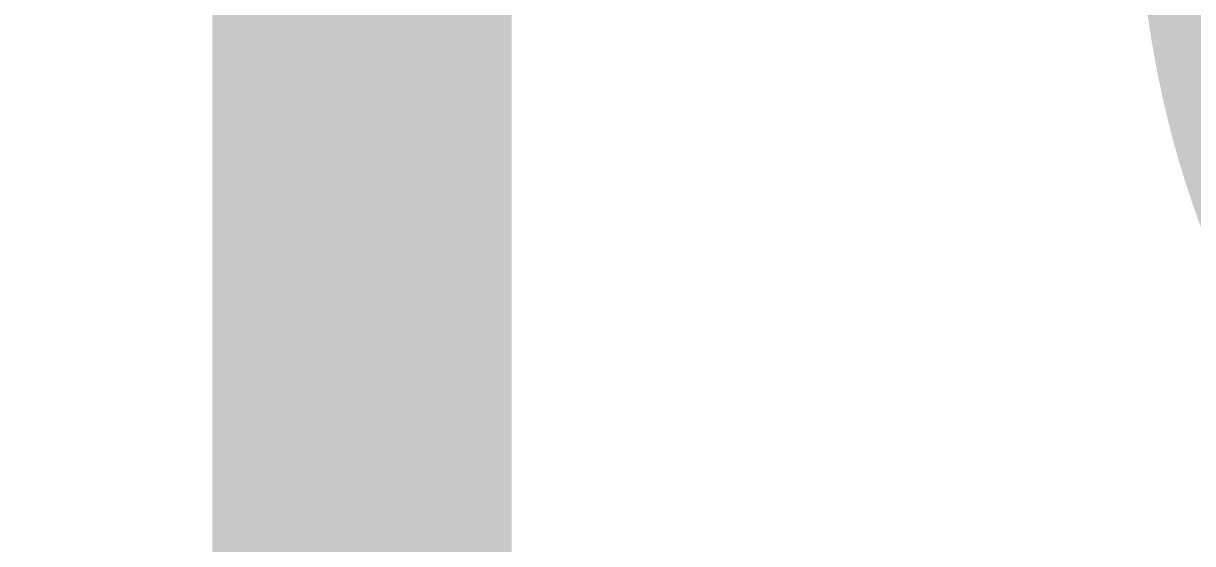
# Model space of a CAD drawing. Header units: millimetres. Extents: x -179928 to 528275, y -469666 to 511935.
# Drawn here: x 227944 to 228520, y 28410 to 28666 of the extents above; entities that cross this region are included whole.
import ezdxf

# ---------------------------------------------------------------- set-up
doc = ezdxf.new("R2010")
doc.units = ezdxf.units.MM
doc.layers.add('ad-Furniture', color=8, linetype='Continuous')
doc.layers.add('ad-Lvl-Plinth', color=30, linetype='Continuous')
doc.layers.add('ad-Landscape', color=94, linetype='Continuous', lineweight=35)
doc.layers.add('ad-Landscape 2', color=7, linetype='Continuous', lineweight=35, true_color=0x264c00)
doc.styles.add('Sections_The woods Site plan_Entrances$0$Standard', font='arial.ttf')

# ---------------------------------------------------------------- blocks, each defined once
blk = doc.blocks.new('bamboo')
at = {"layer": 'ad-Landscape 2'}
for points in [[(822.2, 485), (842, 443.4), (733.1, 382.6), (829.3, 476.4)], [(1027, 485), (1046.8, 443.4), (937.9, 382.6), (1034.1, 476.4)], [(867.9, 464.7), (857.4, 354.7), (897.8, 446), (875, 456.1)], [(1072.7, 464.7), (1062.1, 354.7), (1102.6, 446), (1079.8, 456.1)], [(661.1, 443.6), (550.9, 451.8), (643, 413.2), (652.6, 436.3)], [(617.5, 275.9), (618.2, 435.7), (661.3, 285.1), (628.5, 278.2)], [(747.2, 429.2), (823.6, 288.8), (713.3, 400), (738.7, 421.9)], [(926.3, 411.5), (920.3, 348.6), (937.5, 362.8), (933.4, 402.9)], [(1131.1, 411.5), (1125, 348.6), (1142.3, 362.8), (1138.2, 402.9)], [(672.1, 379.4), (666.1, 300.6), (649, 389), (664.8, 387.8)], [(707.3, 283.4), (750.5, 349.5), (722.8, 263.8), (709.6, 272.4)], [(945.2, 153.2), (945.8, 313), (988.9, 162.4), (956.1, 155.5)], [(1141.3, 142.9), (1092, 290.5), (1115.5, 121.6), (1141.3, 142.9)], [(602.5, 238.5), (646.3, 247.7), (586.3, 98.2), (604.8, 227.6)], [(760.2, 248.9), (813.2, 214.4), (808.6, 236.2), (771.2, 251.2)], [(686, 221.8), (778.6, 161.5), (716.5, 239.7), (696.9, 224.1)], [(1035, 160.6), (1078.2, 226.8), (1050.5, 141.1), (1037.3, 149.7)], [(1264.2, 74.7), (1214.8, 222.3), (1238.4, 53.4), (1264.2, 74.7)], [(1157.1, 141.4), (1299, 214.9), (1185.5, 106.9), (1164.2, 132.8)], [(646.8, 190.8), (692.9, 189.1), (696.3, 64.3), (657.8, 193.1)], [(936.5, 139.9), (782.9, 164.7), (943.4, 107.2), (936.5, 139.9)], [(1441.7, 20.2), (1392.3, 167.8), (1415.9, -1.1), (1441.7, 20.2)], [(1279.9, 73.2), (1421.8, 146.8), (1308.4, 38.7), (1287, 64.6)], [(701.3, 5.5), (667.4, -23.6), (647.9, 136.3), (694, 14)], [(1117, 137.3), (1145.4, 102.8), (985.2, 86.6), (1108.4, 130.2)], [(930.2, 115.8), (973.9, 125), (914, -24.5), (932.5, 104.9)], [(1087.9, 126.1), (1140.9, 91.6), (1136.3, 113.5), (1098.9, 128.4)], [(639.5, 26), (598.3, 5.3), (535.3, 113), (631, 18.7)], [(1013.6, 99.1), (1106.3, 38.8), (1044.2, 116.9), (1024.6, 101.4)], [(1220.1, -21.7), (1186.2, -50.9), (1166.7, 109), (1212.8, -13.3)], [(1158.3, -1.3), (1117.1, -21.9), (1054.1, 85.8), (1149.8, -8.5)], [(1457.4, 18.7), (1599.3, 92.2), (1485.9, -15.8), (1464.5, 10)], [(1095.3, 76), (1115.1, 34.4), (1006.1, -26.5), (1102.4, 67.3)], [(974.5, 68.1), (1020.5, 66.3), (1023.9, -58.4), (985.4, 70.4)], [(1239.9, 69.2), (1268.3, 34.7), (1108.1, 18.4), (1231.3, 62.1)], [(1205.3, 65.3), (1283.9, 57.7), (1195.2, 42.5), (1196.7, 58.2)], [(1140.9, 55.7), (1130.4, -54.4), (1170.9, 36.9), (1148, 47)], [(707.4, -18.7), (854, 33.7), (685.6, 6.7), (707.4, -18.7)], [(1417.4, 14.6), (1445.8, -19.9), (1285.6, -36.1), (1408.7, 7.5)], [(1218.1, 7.8), (1238, -33.8), (1129, -94.7), (1225.2, -0.8)], [(1199.3, 2.4), (1193.3, -60.5), (1210.5, -46.3), (1206.4, -6.2)], [(1226.2, -46), (1372.8, 6.4), (1204.4, -20.6), (1226.2, -46)], [(1328.2, -2.9), (1406.8, -10.5), (1318.1, -25.7), (1319.6, -10)], [(1263.8, -12.5), (1253.3, -122.6), (1293.7, -31.3), (1270.9, -21.1)], [(706.2, -34.4), (782.6, -174.8), (672.3, -63.6), (697.7, -41.7)], [(868.3, -184.3), (818.9, -36.7), (842.4, -205.6), (868.3, -184.3)], [(1139, -47.3), (1028.7, -39.1), (1120.8, -77.6), (1130.5, -54.6)], [(1395.6, -46.8), (1415.5, -88.4), (1306.5, -149.2), (1402.7, -55.4)], [(1505.7, -57.4), (1584.3, -65), (1495.6, -80.2), (1497.1, -64.5)], [(1225, -61.7), (1301.4, -202.1), (1191.1, -90.8), (1216.5, -69)], [(1322.2, -65.8), (1316.2, -128.7), (1333.4, -114.5), (1329.3, -74.4)], [(1441.3, -67.1), (1430.8, -177.1), (1471.2, -85.8), (1448.4, -75.7)], [(1168.6, -225.3), (1119.3, -77.6), (1142.8, -246.6), (1168.6, -225.3)]]:
    blk.add_lwpolyline(points, dxfattribs=at)
blk = doc.blocks.new('A$C7DA81DBD')
at = {"layer": 'ad-Landscape'}
for centre, radius, start, end in [((-0.278, -1.6321), 1.6541, 7.07097, 54.85412), ((2.0051, 0.5207), 2.0521, 213.36445, 251.77879)]:
    blk.add_arc(centre, radius, start, end, dxfattribs=at)
at = {"layer": 'ad-Landscape 2'}
for centre, radius, start, end in [((-0.5421, 2.9513), 1.9362, 322.58851, 0.26845), ((0.9472, 1.8177), 0.9527, 132.26313, 173.77864), ((-0.9729, 1.8753), 1.4339, 347.8862, 26.84023), ((0.9565, 2.7668), 1.425, 308.22789, 340.26694), ((1.8918, 0.7397), 1.7085, 121.62819, 159.52537), ((-2.2619, 2.2221), 3.2578, 339.85746, 359.51365), ((2.6751, 1.5084), 0.6953, 80.6567, 141.71751), ((1.8936, 2.412), 0.9205, 297.11773, 346.33164), ((1.856, 1.0904), 1.1017, 99.73184, 143.96094), ((0.0127, 2.4992), 1.6882, 321.43671, 348.97151), ((3.104, 2.4748), 0.5733, 273.62657, 324.23647), ((3.0021, 1.5187), 0.5438, 70.20197, 126.22103), ((2.2585, 2.2572), 0.9551, 289.25986, 346.25719), ((3.3942, 2.2431), 0.4369, 278.92704, 325.21519), ((-1.1235, 0.9635), 1.4762, 319.56784, 40.43216), ((3.3701, 1.1333), 0.7046, 81.24696, 114.39648), ((2.7888, 2.0624), 0.7268, 296.20301, 341.32918), ((3.5663, 1.8937), 0.2709, 257.55099, 346.34539), ((3.6458, 0.9704), 0.8788, 77.92659, 92.99743), ((2.0528, 0.5755), 1.111, 86.04844, 128.35019), ((0.5036, 2.3877), 1.7715, 307.95541, 336.59015), ((2.8127, 0.1703), 1.5025, 95.62532, 123.13317), ((1.8408, 1.8007), 0.8356, 300.6803, 350.69519), ((3.799, 1.3868), 0.2788, 60.36234, 119.63766), ((2.8723, 2.1694), 1.0147, 288.93763, 325.3584), ((3.5309, 1.1863), 0.4429, 66.56317, 113.43683), ((3.6025, 1.7876), 0.3701, 283.9638, 334.63628), ((2.0051, -0.5207), 2.0521, 108.22121, 146.63555), ((-0.278, 1.6321), 1.6541, 305.14588, 352.92903), ((2.0704, 2.4383), 1.5297, 280.87998, 316.84474), ((2.935, 0.5362), 0.8919, 73.64007, 116.08119), ((3.3934, 1.5704), 0.508, 265.63715, 341.63434), ((3.6986, 1.0203), 0.4283, 65.59747, 107.58932), ((3.8429, 1.1634), 0.2852, 53.28378, 111.64538), ((3.8061, 1.4393), 0.2126, 263.93136, 347.1466), ((3.2785, -0.1985), 1.4267, 80.74511, 103.04309), ((3.9905, 0.7068), 0.5437, 82.71659, 112.35425), ((3.867, 1.2266), 0.1934, 249.40402, 5.81334), ((2.5206, 2.2177), 1.411, 279.65865, 314.4053), ((2.3551, -1.8074), 2.8907, 91.74206, 114.32586), ((0.1824, 2.6175), 2.5892, 296.37959, 323.62907), ((3.5292, 0.1698), 0.9139, 66.6856, 101.98272), ((3.9828, 0.7528), 0.3143, 60.83495, 98.40667), ((3.2424, 1.8545), 1.0655, 272.74788, 307.4895), ((3.8058, 1.2269), 0.3858, 278.11277, 328.84912), ((2.6118, -0.8298), 1.7705, 80.78995, 108.93131), ((1.9143, 1.938), 1.4152, 281.89122, 313.87774), ((3.7147, 0.1925), 0.678, 65.29475, 98.44427), ((3.8641, 1.0224), 0.3477, 259.21259, 336.08162), ((4.09, 0.6654), 0.2348, 66.95459, 113.04541), ((3.0057, -0.698), 1.5293, 69.60798, 99.92697), ((3.2885, 1.64), 1.0932, 263.82806, 310.47833), ((2.5064, 2.2982), 1.8728, 270.64954, 303.44704), ((3.8679, 0.1672), 0.5263, 65.03704, 102.60876), ((4.0065, 0.7788), 0.2144, 255.31026, 332.80649), ((4.09, 0.5543), 0.1658, 49.71676, 100.64559), ((3.5803, 1.2652), 0.8033, 269.21022, 309.38588), ((1.8532, -0.9988), 1.5896, 54.65742, 92.19306), ((4.0211, -0.3309), 0.8867, 77.52959, 94.45848), ((3.2335, -0.2213), 0.7603, 55.7746, 95.87942), ((3.9905, 0.6212), 0.2383, 256.99707, 338.77188), ((2.7222, 2.1138), 1.9478, 273.73964, 298.81783), ((3.6164, 0.6908), 0.4865, 264.42972, 318.86104), ((3.7607, -0.1513), 0.5674, 66.95643, 100.10595), ((3.052, 1.6261), 1.72, 306.4839, 313.12995), ((4.487, 1.6291), 1.2847, 251.99953, 258.36281), ((1.0264, -1.4309), 1.7659, 54.46623, 125.53377), ((1.8634, 3.0329), 2.8823, 268.28266, 288.38947), ((2.3531, -1.1695), 1.4234, 55.68031, 82.95803), ((3.2407, -0.7659), 1.0093, 49.89452, 88.74382), ((4.1975, 0.9392), 0.7339, 243.98295, 273.57108), ((3.9266, 0.5355), 0.4565, 253.76314, 313.91182), ((4.0462, -0.1006), 0.224, 28.43363, 74.68909), ((-1.1235, -0.9635), 1.4762, 319.56784, 40.43216), ((1.0264, 1.4309), 1.7659, 234.46623, 305.53377), ((2.3531, 1.1695), 1.4234, 277.04197, 304.31969), ((3.2407, 0.7659), 1.0093, 271.25618, 310.10548), ((4.0462, 0.1006), 0.224, 285.31091, 331.56637), ((3.9266, -0.5355), 0.4565, 46.08818, 106.23686), ((1.8634, -3.0329), 2.8823, 71.61053, 91.71734), ((2.7222, -2.1138), 1.9478, 61.18217, 86.26036), ((3.6164, -0.6908), 0.4865, 41.13896, 95.57028), ((4.1975, -0.9392), 0.7339, 86.42892, 116.01705), ((0.1824, -2.6175), 2.5892, 36.37093, 63.62041), ((1.8532, 0.9988), 1.5896, 267.80694, 305.34258), ((3.052, -1.6261), 1.72, 46.87005, 53.5161), ((3.2335, 0.2213), 0.7603, 264.12058, 304.2254), ((3.7607, 0.1513), 0.5674, 259.89405, 293.04357), ((3.9905, -0.6212), 0.2383, 21.22812, 103.00293), ((4.487, -1.6291), 1.2847, 101.63719, 108.00047), ((2.5064, -2.2982), 1.8728, 56.55296, 89.35046), ((3.5803, -1.2652), 0.8033, 50.61412, 90.78978), ((4.0211, 0.3309), 0.8867, 265.54152, 282.47041), ((1.9143, -1.938), 1.4152, 46.12226, 78.10878), ((3.2885, -1.64), 1.0932, 49.52167, 96.17194), ((4.0065, -0.7788), 0.2144, 27.19351, 104.68974), ((3.8679, -0.1672), 0.5263, 257.39124, 294.96296), ((3.8641, -1.0224), 0.3477, 23.91838, 100.78741), ((4.09, -0.5543), 0.1658, 259.35441, 310.28324)]:
    blk.add_arc(centre, radius, start, end, dxfattribs=at)
blk = doc.blocks.new('A$C279134A6')
at = {"layer": 'ad-Landscape', "linetype": 'Continuous'}
for p, q in [((313.1, 712.5), (317.1, 804.7)), ((185.4, 683.3), (169.6, 750.2))]:
    blk.add_line(p, q, dxfattribs=at)
for points in [[(300.1, 802.1), (300, 802.7), (299.8, 803.2), (299.7, 803.7), (299.6, 804.2), (299.6, 804.7), (299.5, 805.2), (299.5, 805.7), (299.5, 806.1), (299.5, 806.6), (299.6, 807), (299.8, 807.5), (300, 807.9), (300.3, 808.3), (300.7, 808.8), (301.2, 809.2), (301.9, 809.7), (302.6, 810.2), (303.6, 810.8), (304.8, 811.3), (306.3, 812), (308.1, 812.7), (310.4, 813.5), (313.1, 814.4), (316.4, 815.5)], [(300.1, 802.1), (301.3, 801.3), (302.3, 800.7), (303.2, 800.2), (303.9, 799.8), (304.5, 799.6), (305.1, 799.4), (305.6, 799.4), (306.1, 799.3), (306.5, 799.4), (306.9, 799.5), (307.4, 799.6), (307.8, 799.8), (308.3, 800.1), (308.7, 800.5), (309.2, 801), (309.7, 801.6), (310.2, 802.3), (310.8, 803.3), (311.5, 804.4), (312.2, 805.9), (313, 807.7), (314, 809.8), (315.1, 812.4), (316.4, 815.5)], [(326.6, 591.6), (193.3, 662.6), (145.5, 732.7)], [(254.4, 734.2), (253.5, 732.3), (252.9, 730.7), (252.5, 729.4), (252.2, 728.3), (252.1, 727.4), (252, 726.6), (252.1, 725.8), (252.2, 725.2), (252.4, 724.6), (252.6, 724), (252.9, 723.4), (253.3, 722.9), (253.9, 722.3), (254.5, 721.8), (255.4, 721.3), (256.3, 720.8), (257.5, 720.3), (259, 719.8), (260.7, 719.3), (262.8, 718.7), (265.3, 718.2), (268.2, 717.6), (271.7, 717), (275.8, 716.4)], [(254.4, 734.2), (255, 734.5), (255.7, 734.8), (256.4, 735.1), (257.1, 735.4), (257.7, 735.7), (258.4, 735.9), (259.1, 736.1), (259.7, 736.2), (260.3, 736.2), (261, 736.2), (261.6, 736.2), (262.3, 736), (263, 735.7), (263.7, 735.2), (264.5, 734.7), (265.3, 733.9), (266.2, 733), (267.2, 731.9), (268.3, 730.4), (269.5, 728.6), (270.8, 726.3), (272.3, 723.6), (273.9, 720.3), (275.8, 716.4)], [(244, 687.6), (243.9, 688.2), (243.8, 688.7), (243.7, 689.2), (243.6, 689.7), (243.5, 690.2), (243.4, 690.7), (243.4, 691.2), (243.4, 691.6), (243.5, 692.1), (243.6, 692.5), (243.7, 693), (243.9, 693.4), (244.2, 693.8), (244.7, 694.3), (245.2, 694.7), (245.8, 695.2), (246.6, 695.7), (247.5, 696.2), (248.7, 696.8), (250.2, 697.5), (252.1, 698.2), (254.3, 699), (257.1, 699.9), (260.3, 700.9)], [(244, 687.6), (245.2, 686.8), (246.2, 686.2), (247.1, 685.7), (247.8, 685.3), (248.5, 685.1), (249, 684.9), (249.5, 684.8), (250, 684.8), (250.4, 684.9), (250.9, 684.9), (251.3, 685.1), (251.8, 685.3), (252.2, 685.6), (252.7, 686), (253.2, 686.5), (253.7, 687.1), (254.2, 687.8), (254.8, 688.8), (255.4, 689.9), (256.1, 691.4), (256.9, 693.1), (257.9, 695.3), (259, 697.9), (260.3, 700.9)], [(316.2, 690.2), (316.1, 690.7), (316, 691.2), (315.9, 691.8), (315.8, 692.3), (315.7, 692.8), (315.6, 693.2), (315.6, 693.7), (315.6, 694.2), (315.7, 694.6), (315.8, 695.1), (315.9, 695.5), (316.1, 695.9), (316.4, 696.4), (316.9, 696.8), (317.4, 697.3), (318, 697.8), (318.8, 698.3), (319.7, 698.8)], [(316.2, 690.2), (317.4, 689.4), (318.4, 688.7), (319.3, 688.2)], [(194.9, 691.6), (194.1, 689.8), (193.5, 688.2), (193.1, 686.9), (192.8, 685.8), (192.6, 684.8), (192.6, 684), (192.6, 683.3), (192.8, 682.7), (192.9, 682), (193.2, 681.4), (193.5, 680.9), (193.9, 680.3), (194.4, 679.8), (195.1, 679.3), (195.9, 678.8), (196.9, 678.2), (198.1, 677.7), (199.5, 677.2), (201.2, 676.7), (203.3, 676.2), (205.8, 675.6), (208.8, 675.1), (212.3, 674.5), (216.3, 673.9)], [(194.9, 691.6), (195.6, 692), (196.3, 692.3), (197, 692.6), (197.6, 692.9), (198.3, 693.1), (199, 693.3), (199.6, 693.5), (200.2, 693.6), (200.9, 693.7), (201.5, 693.7), (202.1, 693.6), (202.8, 693.4), (203.5, 693.1), (204.2, 692.7), (205, 692.1), (205.8, 691.4), (206.8, 690.5), (207.7, 689.3), (208.8, 687.9), (210, 686), (211.4, 683.8), (212.8, 681.1), (214.5, 677.8), (216.3, 673.9)], [(148.9, 659.8), (148.8, 660.3), (148.7, 660.9), (148.5, 661.4), (148.4, 661.9), (148.4, 662.4), (148.3, 662.9), (148.3, 663.3), (148.3, 663.8), (148.3, 664.3), (148.4, 664.7), (148.6, 665.1), (148.8, 665.6), (149.1, 666), (149.5, 666.5), (150, 666.9), (150.7, 667.4), (151.4, 667.9), (152.4, 668.4), (153.6, 669), (155.1, 669.7), (156.9, 670.4), (159.2, 671.2), (161.9, 672.1), (165.2, 673.1)], [(148.9, 659.8), (150.1, 659), (151.1, 658.3), (152, 657.8), (152.7, 657.5), (153.3, 657.2), (153.9, 657.1), (154.4, 657), (154.9, 657), (155.3, 657), (155.8, 657.1), (156.2, 657.3), (156.6, 657.5), (157.1, 657.8), (157.5, 658.1), (158, 658.6), (158.5, 659.3), (159.1, 660), (159.6, 660.9), (160.3, 662.1), (161, 663.5), (161.8, 665.3), (162.8, 667.5), (163.9, 670.1), (165.2, 673.1)], [(358.2, 591.7), (321, 610.4), (291.7, 627.5), (269.5, 642), (253.4, 653.1), (242.3, 659.8), (235.5, 661.1), (231.8, 656.2), (230.5, 644.1)], [(203.4, 637.1), (202.6, 635.2), (202, 633.7), (201.5, 632.3), (201.2, 631.2), (201.1, 630.3), (201.1, 629.5), (201.1, 628.7), (201.2, 628.1), (201.4, 627.5), (201.6, 626.9), (201.9, 626.3), (202.4, 625.8), (202.9, 625.2), (203.5, 624.7), (204.4, 624.2), (205.4, 623.7), (206.5, 623.2), (208, 622.7), (209.7, 622.2), (211.8, 621.6), (214.3, 621.1), (217.2, 620.5), (220.7, 619.9), (224.8, 619.3)], [(203.4, 637.1), (204.1, 637.4), (204.7, 637.7), (205.4, 638.1), (206.1, 638.3), (206.8, 638.6), (207.4, 638.8), (208.1, 639), (208.7, 639.1), (209.3, 639.1), (210, 639.1), (210.6, 639.1), (211.3, 638.9), (212, 638.6), (212.7, 638.1), (213.5, 637.6), (214.3, 636.8), (215.2, 635.9), (216.2, 634.8), (217.3, 633.3), (218.5, 631.5), (219.8, 629.2), (221.3, 626.5), (223, 623.2), (224.8, 619.3)], [(54.6, 595.9), (54.5, 596.4), (54.4, 596.9), (54.3, 597.4), (54.2, 597.9), (54.1, 598.4), (54, 598.9), (54, 599.4), (54, 599.9), (54.1, 600.3), (54.2, 600.8), (54.3, 601.2), (54.5, 601.6), (54.8, 602.1), (55.2, 602.5), (55.8, 603), (56.4, 603.5), (57.2, 604), (58.1, 604.5), (59.3, 605.1), (60.8, 605.7), (62.7, 606.4), (64.9, 607.2), (67.7, 608.2), (70.9, 609.2)], [(54.6, 595.9), (55.8, 595), (56.8, 594.4), (57.7, 593.9), (58.4, 593.5), (59.1, 593.3), (59.6, 593.2), (60.1, 593.1), (60.6, 593.1), (61, 593.1), (61.5, 593.2), (61.9, 593.3), (62.4, 593.5), (62.8, 593.8), (63.3, 594.2), (63.8, 594.7), (64.2, 595.3), (64.8, 596.1), (65.3, 597), (66, 598.2), (66.7, 599.6), (67.5, 601.4), (68.5, 603.5), (69.6, 606.1), (70.9, 609.2)], [(101.8, 583.9), (101, 582.1), (100.4, 580.5), (100, 579.2), (99.7, 578.1), (99.5, 577.1), (99.5, 576.3), (99.6, 575.6), (99.7, 575), (99.8, 574.4), (100.1, 573.8), (100.4, 573.2), (100.8, 572.6), (101.3, 572.1), (102, 571.6), (102.8, 571.1), (103.8, 570.6), (105, 570.1), (106.4, 569.5), (108.1, 569), (110.2, 568.5), (112.7, 568), (115.7, 567.4), (119.2, 566.8), (123.2, 566.2)], [(101.8, 583.9), (102.5, 584.3), (103.2, 584.6), (103.9, 584.9), (104.5, 585.2), (105.2, 585.4), (105.9, 585.7), (106.5, 585.8), (107.2, 585.9), (107.8, 586), (108.4, 586), (109.1, 585.9), (109.7, 585.7), (110.4, 585.4), (111.1, 585), (111.9, 584.4), (112.8, 583.7), (113.7, 582.8), (114.7, 581.6), (115.7, 580.2), (116.9, 578.4), (118.3, 576.1), (119.8, 573.4), (121.4, 570.1), (123.2, 566.2)]]:
    blk.add_lwpolyline(points, dxfattribs=at)
for centre, radius, start, end in [((389.9, 679.2), 155.4, 120.8041, 186.6856), ((-673.3, 960.8), 1021, 340.9443, 351.6517), ((172.1, 733.8), 67.9, 351.7576, 43.6802), ((128.2, 673.6), 110.4, 14.2876, 54.1159), ((83.4, 661.2), 59.2, 335.0444, 51.6546), ((124.5, 703.8), 35, 211.1943, 298.9324), ((142.2, 758), 124.4, 233.6853, 301.3784), ((67, 731.1), 139.9, 257.0811, 317.7415), ((68.4, 671), 50.4, 248.5531, 320.17), ((1.1, 443.7), 155, 77.0811, 78.0944), ((88, 678.8), 155, 241.3469, 242.3602), ((-48.8, 417.6), 139.9, 1.6998, 62.3602)]:
    blk.add_arc(centre, radius, start, end, dxfattribs=at)
blk = doc.blocks.new('zw$DAD3')
at = {"true_color": 0x7f5f3f, "transparency": 33554610}
h = blk.add_hatch(dxfattribs=at)
h.set_pattern_fill('DOTS', color=37, scale=20, angle=360)
h.set_pattern_definition([(360, (-800139.518, 271344.397), (15.875, 31.75), [0, -31.75])])
h.paths.add_polyline_path([(450, -2530), (2915, -2530), (2915, -450), (450, -450)])
at = {"xscale": 95.10164028446887, "yscale": 95.10164028446887, "zscale": 95.10164028446887, "rotation": 359.9999999999999}
blk.add_blockref('A$C7DA81DBD', (1592.07, -1603.96), dxfattribs=at)
at = {"layer": 'ad-Landscape', "linetype": 'Continuous', "xscale": 0.473259546584505, "yscale": 0.473259546584505, "zscale": 0.473259546584505, "rotation": 359.9999999999999}
blk.add_blockref('bamboo', (1292.6, -1624.94), dxfattribs=at)
at = {"layer": 'ad-Landscape', "xscale": -0.5272785422807036, "yscale": 0.5272785422807036, "zscale": 0.5272785422807036, "rotation": 180}
blk.add_blockref('A$C279134A6', (1999.14, -1138.35), dxfattribs=at)
blk = doc.blocks.new('zw$66EE')
at = {"layer": 'ad-Furniture', "rotation": 359.9999999999997}
blk.add_blockref('zw$DAD3', (3610, 8185), dxfattribs=at)
blk = doc.blocks.new('1625_West Villa')
at = {"layer": 'ad-Furniture'}
blk.add_blockref('zw$66EE', (0, 0), dxfattribs=at)
blk = doc.blocks.new("All Plot's Villa Plans")
at = {"ltscale": 5}
blk.add_blockref('1625_West Villa', (222742.28, 21898.27), dxfattribs=at)
blk = doc.blocks.new('qerfefr')
at = {"layer": 'ad-Landscape', "color": 104, "ltscale": 1.622888}
for p, q in [((260794.49872, 1945718.90626, 129.91352), (260794.62309, 1945718.92039, 129.91352)), ((260794.62309, 1945718.92039, 129.91352), (260794.54682, 1945718.78838, 129.91352)), ((260794.43871, 1945718.80476, 129.91352), (260794.49872, 1945718.90626, 129.91352)), ((260794.54682, 1945718.78838, 129.91352), (260794.43871, 1945718.80476, 129.91352))]:
    blk.add_line(p, q, dxfattribs=at)
blk = doc.blocks.new('zw$E387')
at = {"color": 6, "xscale": 999.9541051248865, "yscale": 999.9541051248865, "zscale": 999.9541051248865, "rotation": 15.20137085992778}
blk.add_blockref('qerfefr', (258738483.7, -1945904237.91, 863692.84), dxfattribs=at)
blk = doc.blocks.new('zw$63CD')
at = {"layer": 'ad-Lvl-Plinth', "insert": (236117.3, -70891.03), "char_height": 1269.9849, "width": 5416.267, "attachment_point": 5, "style": 'Sections_The woods Site plan_Entrances$0$Standard', "bg_fill": 19, "box_fill_scale": 1.5, "bg_fill_color": 257, "bg_fill_transparency": 0}
blk.add_mtext('\\pxt4;497.02', dxfattribs=at)

msp = doc.modelspace()

# ---------------------------------------------------------------- block references
at = {"ltscale": 5}
msp.add_blockref("All Plot's Villa Plans", (0, 0), dxfattribs=at)

# ---------------------------------------------------------------- next in the draw order: block references
msp.add_blockref('zw$E387', (0, 0), dxfattribs=at)

# ---------------------------------------------------------------- next in the draw order: block references
at = {"layer": 'ad-Lvl-Plinth', "ltscale": 5}
msp.add_blockref('zw$63CD', (-5982.94, 99418.55), dxfattribs=at)

doc.saveas('drawing.dxf')
